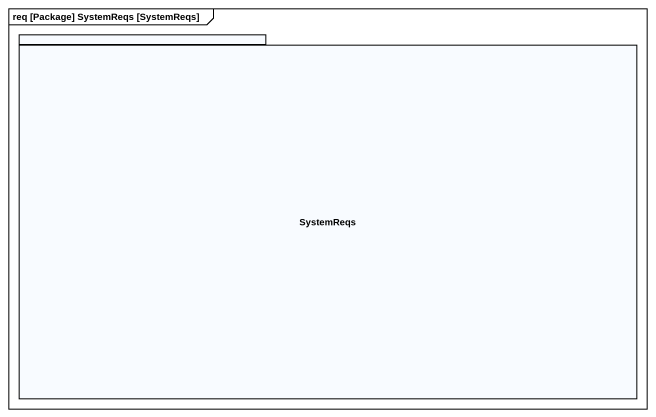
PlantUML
@startuml
mainframe req [Package] SystemReqs [SystemReqs]
package SystemReqs {
}
@enduml
